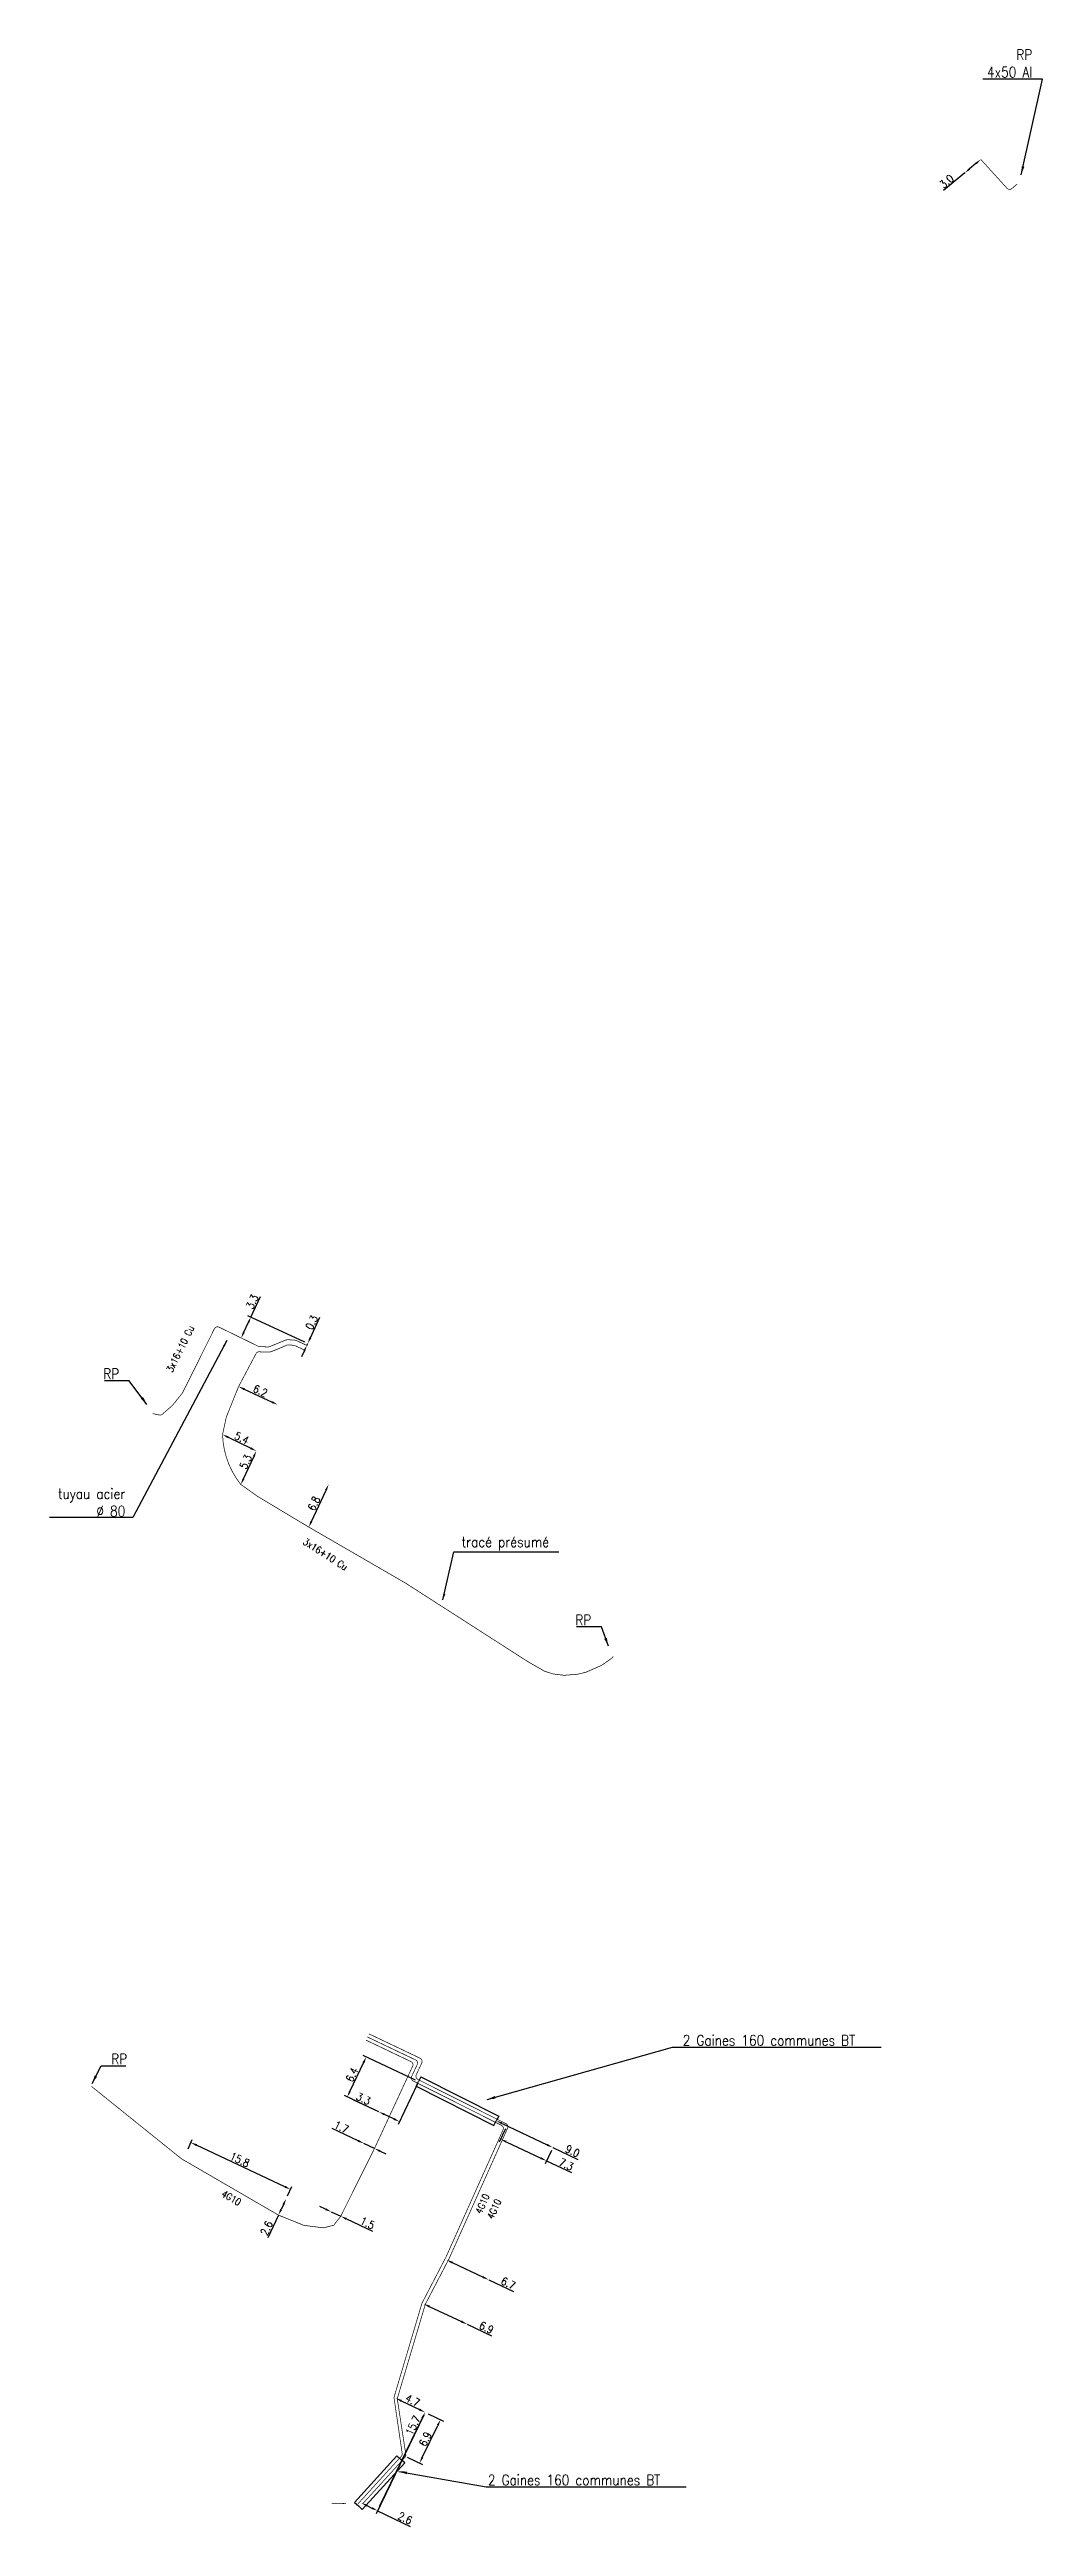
# Model space of a CAD drawing. Header units: millimetres. Extents: x 257011 to 257981, y 142997 to 144000.
# Drawn here: x 257592.6 to 257735.1, y 142996.8 to 143352.6 of the extents above; entities that cross this region are included whole.
import ezdxf
from ezdxf.enums import TextEntityAlignment as Align

# ---------------------------------------------------------------- set-up
doc = ezdxf.new("R2010")
doc.units = ezdxf.units.MM
doc.header["$PDMODE"] = 34
doc.linetypes.add('E_ST_Al', pattern=[2000, 1000, 1000])
doc.linetypes.add('E_ST_Cu', pattern=[2000, 1000, 1000])
doc.layers.get('DEFPOINTS').update_dxf_attribs({"linetype": 'CONTINUOUS'})
doc.layers.add('E_110', color=1, linetype='CONTINUOUS')
doc.layers.add('E_400', color=7, linetype='CONTINUOUS')
doc.styles.get("Standard").update_dxf_attribs({"font": 'romans.shx', "width": 0.85})
doc.dimstyles.get("Standard").update_dxf_attribs({"dimtxt": 1.5, "dimasz": 1.2, "dimexe": 0.625, "dimexo": 0.625, "dimgap": 0.25, "dimtad": 1, "dimdec": 1, "dimzin": 0, "dimdsep": 46, "dimtxsty": 'Standard', "dimcen": -0.5, "dimadec": 0, "dimazin": 0, "dimtfac": 1, "dimtdec": 1, "dimtmove": 0, "dimatfit": 3, "dimfxl": 0, "dimtolj": 1, "dimtzin": 0, "dimarcsym": 0})

# ---------------------------------------------------------------- blocks, each defined once
blk = doc.blocks.new('*D81')
at = {"layer": 'DEFPOINTS', "color": 0, "linetype": 'Continuous', "transparency": 16777216}
for p in [(257637.7, 143051.78), (257637.7, 143051.78), (257639.24, 143051.05)]:
    blk.add_point(p, dxfattribs=at)
at = {"layer": 'E_110', "color": 0, "linetype": 'Continuous', "lineweight": -2, "transparency": 16777216}
for p, q in [((257636.89, 143052.17), (257633.17, 143053.93)), ((257639.24, 143051.05), (257637.7, 143051.78)), ((257637.9, 143052.21), (257637.9, 143052.21)), ((257639.44, 143051.48), (257639.44, 143051.48)), ((257640.05, 143050.67), (257640.86, 143050.28))]:
    blk.add_line(p, q, dxfattribs=at)
at = {"layer": 'E_110', "color": 0, "linetype": 'Continuous', "transparency": 16777216}
for points in [[(257636.95, 143052.3), (257636.82, 143052.03), (257637.7, 143051.78)], [(257640.11, 143050.8), (257639.98, 143050.53), (257639.24, 143051.05)]]:
    blk.add_solid(points, dxfattribs=at)
at = {"layer": 'E_110', "color": 0, "linetype": 'Continuous', "transparency": 16777216, "insert": (257634.5, 143054.13), "char_height": 1.125, "attachment_point": 5, "rotation": 334.6002}
blk.add_mtext('\\A1;1.7', dxfattribs=at)
blk = doc.blocks.new('*D82')
at = {"layer": 'DEFPOINTS', "color": 0, "linetype": 'Continuous', "transparency": 16777216}
for p in [(257645.54, 143060.65), (257639.85, 143056.32), (257639.85, 143056.32)]:
    blk.add_point(p, dxfattribs=at)
at = {"layer": 'E_110', "color": 0, "linetype": 'Continuous', "lineweight": -2, "transparency": 16777216}
for p, q in [((257639.85, 143056.32), (257636.25, 143058.01)), ((257645.34, 143060.22), (257642.63, 143054.49)), ((257642.02, 143055.29), (257640.66, 143055.93))]:
    blk.add_line(p, q, dxfattribs=at)
at = {"layer": 'E_110', "color": 0, "linetype": 'Continuous', "transparency": 16777216}
for points in [[(257640.73, 143056.07), (257640.6, 143055.8), (257639.85, 143056.32)], [(257642.08, 143055.43), (257641.95, 143055.16), (257642.83, 143054.91)]]:
    blk.add_solid(points, dxfattribs=at)
at = {"layer": 'E_110', "color": 0, "linetype": 'Continuous', "transparency": 16777216, "insert": (257637.65, 143058.19), "char_height": 1.125, "attachment_point": 5, "rotation": 334.7363}
blk.add_mtext('\\A1;3.3', dxfattribs=at)
blk = doc.blocks.new('*D83')
at = {"layer": 'DEFPOINTS', "color": 0, "linetype": 'Continuous', "transparency": 16777216}
for p in [(257635.33, 143058.46), (257645.54, 143060.65), (257639.85, 143056.32)]:
    blk.add_point(p, dxfattribs=at)
at = {"layer": 'E_110', "color": 0, "linetype": 'Continuous', "lineweight": -2, "transparency": 16777216}
for p, q in [((257637.66, 143063.38), (257635.71, 143059.27)), ((257645.12, 143060.85), (257637.62, 143064.4)), ((257639.42, 143056.52), (257634.91, 143058.66))]:
    blk.add_line(p, q, dxfattribs=at)
at = {"layer": 'E_110', "color": 0, "linetype": 'Continuous', "transparency": 16777216}
for points in [[(257637.53, 143063.45), (257637.8, 143063.32), (257638.05, 143064.2)], [(257635.58, 143059.34), (257635.85, 143059.21), (257635.33, 143058.46)]]:
    blk.add_solid(points, dxfattribs=at)
at = {"layer": 'E_110', "color": 0, "linetype": 'Continuous', "transparency": 16777216, "insert": (257636.01, 143061.65), "char_height": 1.125, "attachment_point": 5, "rotation": 64.6554}
blk.add_mtext('\\A1;6.4', dxfattribs=at)
blk = doc.blocks.new('*D84')
at = {"layer": 'DEFPOINTS', "color": 0, "linetype": 'Continuous', "transparency": 16777216}
for p in [(257656.73, 143055.03), (257664.82, 143051.19), (257664.82, 143051.19)]:
    blk.add_point(p, dxfattribs=at)
at = {"layer": 'E_110', "color": 0, "linetype": 'Continuous', "lineweight": -2, "transparency": 16777216}
for p, q in [((257657.54, 143054.64), (257664.01, 143051.57)), ((257664.82, 143051.19), (257668.41, 143049.49))]:
    blk.add_line(p, q, dxfattribs=at)
at = {"layer": 'E_110', "color": 0, "linetype": 'Continuous', "transparency": 16777216}
for points in [[(257657.6, 143054.78), (257657.48, 143054.5), (257656.73, 143055.03)], [(257664.07, 143051.71), (257663.94, 143051.44), (257664.82, 143051.19)]]:
    blk.add_solid(points, dxfattribs=at)
at = {"layer": 'E_110', "color": 0, "linetype": 'Continuous', "transparency": 16777216, "insert": (257667.66, 143050.67), "char_height": 1.125, "attachment_point": 5, "rotation": 334.6363}
blk.add_mtext('\\A1;9.0', dxfattribs=at)
blk = doc.blocks.new('*D85')
at = {"layer": 'DEFPOINTS', "color": 0, "linetype": 'Continuous', "transparency": 16777216}
for p in [(257658.22, 143054.31), (257664.82, 143051.19), (257663.92, 143049.28)]:
    blk.add_point(p, dxfattribs=at)
at = {"layer": 'E_110', "color": 0, "linetype": 'Continuous', "lineweight": -2, "transparency": 16777216}
for p, q in [((257658.02, 143053.89), (257657.12, 143051.98)), ((257658.13, 143052.02), (257663.1, 143049.66)), ((257664.62, 143050.76), (257663.72, 143048.85)), ((257663.92, 143049.28), (257667.51, 143047.58))]:
    blk.add_line(p, q, dxfattribs=at)
at = {"layer": 'E_110', "color": 0, "linetype": 'Continuous', "transparency": 16777216}
for points in [[(257658.2, 143052.15), (257658.07, 143051.88), (257657.32, 143052.4)], [(257663.17, 143049.8), (257663.04, 143049.53), (257663.92, 143049.28)]]:
    blk.add_solid(points, dxfattribs=at)
at = {"layer": 'E_110', "color": 0, "linetype": 'Continuous', "transparency": 16777216, "insert": (257666.76, 143048.76), "char_height": 1.125, "attachment_point": 5, "rotation": 334.6736}
blk.add_mtext('\\A1;7.3', dxfattribs=at)
blk = doc.blocks.new('*D86')
at = {"layer": 'DEFPOINTS', "color": 0, "linetype": 'Continuous', "transparency": 16777216}
for p in [(257649.57, 143035.05), (257655.63, 143032.19), (257655.63, 143032.19)]:
    blk.add_point(p, dxfattribs=at)
at = {"layer": 'E_110', "color": 0, "linetype": 'Continuous', "lineweight": -2, "transparency": 16777216}
for p, q in [((257650.38, 143034.66), (257654.82, 143032.57)), ((257655.63, 143032.19), (257659.18, 143030.51))]:
    blk.add_line(p, q, dxfattribs=at)
at = {"layer": 'E_110', "color": 0, "linetype": 'Continuous', "transparency": 16777216}
for points in [[(257650.45, 143034.8), (257650.32, 143034.53), (257649.57, 143035.05)], [(257654.88, 143032.71), (257654.75, 143032.44), (257655.63, 143032.19)]]:
    blk.add_solid(points, dxfattribs=at)
at = {"layer": 'E_110', "color": 0, "linetype": 'Continuous', "transparency": 16777216, "insert": (257658.44, 143031.69), "char_height": 1.125, "attachment_point": 5, "rotation": 334.7206}
blk.add_mtext('\\A1;6.7', dxfattribs=at)
blk = doc.blocks.new('*D87')
at = {"layer": 'DEFPOINTS', "color": 0, "linetype": 'Continuous', "transparency": 16777216}
for p in [(257646.29, 143028.74), (257652.53, 143025.8), (257652.53, 143025.8)]:
    blk.add_point(p, dxfattribs=at)
at = {"layer": 'E_110', "color": 0, "linetype": 'Continuous', "lineweight": -2, "transparency": 16777216}
for p, q in [((257647.1, 143028.36), (257651.72, 143026.18)), ((257652.53, 143025.8), (257656.03, 143024.15))]:
    blk.add_line(p, q, dxfattribs=at)
at = {"layer": 'E_110', "color": 0, "linetype": 'Continuous', "transparency": 16777216}
for points in [[(257647.17, 143028.49), (257647.04, 143028.22), (257646.29, 143028.74)], [(257651.78, 143026.32), (257651.65, 143026.05), (257652.53, 143025.8)]]:
    blk.add_solid(points, dxfattribs=at)
at = {"layer": 'E_110', "color": 0, "linetype": 'Continuous', "transparency": 16777216, "insert": (257655.31, 143025.32), "char_height": 1.125, "attachment_point": 5, "rotation": 334.7531}
blk.add_mtext('\\A1;6.9', dxfattribs=at)
blk = doc.blocks.new('*D88')
at = {"layer": 'DEFPOINTS', "color": 0, "linetype": 'Continuous', "transparency": 16777216}
for p in [(257642.27, 143015.2), (257646.5, 143013.15), (257646.5, 143013.15)]:
    blk.add_point(p, dxfattribs=at)
at = {"layer": 'E_110', "color": 0, "linetype": 'Continuous', "lineweight": -2, "transparency": 16777216}
for p, q in [((257642.06, 143014.77), (257642.06, 143014.77)), ((257643.08, 143014.8), (257645.69, 143013.54)), ((257646.3, 143012.73), (257646.3, 143012.73))]:
    blk.add_line(p, q, dxfattribs=at)
at = {"layer": 'E_110', "color": 0, "linetype": 'Continuous', "transparency": 16777216}
for points in [[(257643.14, 143014.94), (257643.01, 143014.67), (257642.27, 143015.2)], [(257645.75, 143013.68), (257645.62, 143013.41), (257646.5, 143013.15)]]:
    blk.add_solid(points, dxfattribs=at)
at = {"layer": 'E_110', "color": 0, "linetype": 'Continuous', "transparency": 16777216, "insert": (257644.71, 143014.85), "char_height": 1.125, "attachment_point": 5, "rotation": 334.204}
blk.add_mtext('\\A1;4.7', dxfattribs=at)
blk = doc.blocks.new('*D89')
at = {"layer": 'DEFPOINTS', "color": 0, "linetype": 'Continuous', "transparency": 16777216}
for p in [(257646.5, 143013.15), (257637.34, 143000.14), (257639.68, 142999.01)]:
    blk.add_point(p, dxfattribs=at)
at = {"layer": 'E_110', "color": 0, "linetype": 'Continuous', "lineweight": -2, "transparency": 16777216}
for p, q in [((257646.3, 143012.73), (257639.48, 142998.59)), ((257638.15, 142999.75), (257638.87, 142999.4)), ((257639.68, 142999.01), (257644.36, 142996.75))]:
    blk.add_line(p, q, dxfattribs=at)
at = {"layer": 'E_110', "color": 0, "linetype": 'Continuous', "transparency": 16777216}
for points in [[(257638.22, 142999.88), (257638.09, 142999.61), (257637.34, 143000.14)], [(257638.94, 142999.53), (257638.81, 142999.26), (257639.68, 142999.01)]]:
    blk.add_solid(points, dxfattribs=at)
at = {"layer": 'E_110', "color": 0, "linetype": 'Continuous', "transparency": 16777216, "insert": (257643.62, 142997.95), "char_height": 1.125, "attachment_point": 5, "rotation": 334.2675}
blk.add_mtext('\\A1;2.6', dxfattribs=at)
blk = doc.blocks.new('*D90')
at = {"layer": 'DEFPOINTS', "color": 0, "linetype": 'Continuous', "transparency": 16777216}
for p in [(257646.5, 143013.15), (257646.5, 143013.15), (257639.68, 142999.01)]:
    blk.add_point(p, dxfattribs=at)
at = {"layer": 'E_110', "color": 0, "linetype": 'Continuous', "lineweight": -2, "transparency": 16777216}
blk.add_line((257640.07, 142999.82), (257646.11, 143012.34), dxfattribs=at)
at = {"layer": 'E_110', "color": 0, "linetype": 'Continuous', "transparency": 16777216}
for points in [[(257645.97, 143012.41), (257646.24, 143012.28), (257646.5, 143013.15)], [(257639.94, 142999.88), (257640.21, 142999.75), (257639.68, 142999.01)]]:
    blk.add_solid(points, dxfattribs=at)
at = {"layer": 'E_110', "color": 0, "linetype": 'Continuous', "transparency": 16777216, "insert": (257644.77, 143011.28), "char_height": 1.125, "attachment_point": 5, "rotation": 64.2675}
blk.add_mtext('\\A1;15.7', dxfattribs=at)
blk = doc.blocks.new('*D91')
at = {"layer": 'DEFPOINTS', "color": 0, "linetype": 'Continuous', "transparency": 16777216}
for p in [(257646.5, 143013.15), (257648.71, 143012.09), (257643.5, 143006.94)]:
    blk.add_point(p, dxfattribs=at)
at = {"layer": 'E_110', "color": 0, "linetype": 'Continuous', "lineweight": -2, "transparency": 16777216}
for p, q in [((257646.92, 143012.95), (257649.13, 143011.88)), ((257646.1, 143006.68), (257648.32, 143011.28)), ((257643.93, 143006.73), (257646.13, 143005.67))]:
    blk.add_line(p, q, dxfattribs=at)
at = {"layer": 'E_110', "color": 0, "linetype": 'Continuous', "transparency": 16777216}
for points in [[(257648.18, 143011.34), (257648.45, 143011.21), (257648.71, 143012.09)], [(257645.97, 143006.75), (257646.24, 143006.62), (257645.71, 143005.87)]]:
    blk.add_solid(points, dxfattribs=at)
at = {"layer": 'E_110', "color": 0, "linetype": 'Continuous', "transparency": 16777216, "insert": (257646.53, 143009.31), "char_height": 1.125, "attachment_point": 5, "rotation": 64.2675}
blk.add_mtext('\\A1;6.9', dxfattribs=at)
blk = doc.blocks.new('*D92')
at = {"layer": 'DEFPOINTS', "color": 0, "linetype": 'Continuous', "transparency": 16777216}
for p in [(257612.27, 143050.57), (257612.89, 143051.9), (257626.55, 143043.82)]:
    blk.add_point(p, dxfattribs=at)
at = {"layer": 'E_110', "color": 0, "linetype": 'Continuous', "lineweight": -2, "transparency": 16777216}
for p, q in [((257612.47, 143050.99), (257613.09, 143052.33)), ((257626.37, 143045.55), (257613.71, 143051.52)), ((257626.75, 143044.25), (257627.39, 143045.59))]:
    blk.add_line(p, q, dxfattribs=at)
at = {"layer": 'E_110', "color": 0, "linetype": 'Continuous', "transparency": 16777216}
for points in [[(257613.77, 143051.66), (257613.65, 143051.38), (257612.89, 143051.9)], [(257626.44, 143045.69), (257626.31, 143045.42), (257627.19, 143045.17)]]:
    blk.add_solid(points, dxfattribs=at)
at = {"layer": 'E_110', "color": 0, "linetype": 'Continuous', "transparency": 16777216, "insert": (257619.9, 143049.43), "char_height": 1.125, "attachment_point": 5, "rotation": 334.7689}
blk.add_mtext('\\A1;15.8', dxfattribs=at)
blk = doc.blocks.new('*D93')
at = {"layer": 'DEFPOINTS', "color": 0, "linetype": 'Continuous', "transparency": 16777216}
for p in [(257626.55, 143043.82), (257626.55, 143043.82), (257625.45, 143041.47)]:
    blk.add_point(p, dxfattribs=at)
at = {"layer": 'E_110', "color": 0, "linetype": 'Continuous', "lineweight": -2, "transparency": 16777216}
for p, q in [((257625.45, 143041.47), (257623.91, 143038.22)), ((257626.17, 143043.01), (257625.83, 143042.29))]:
    blk.add_line(p, q, dxfattribs=at)
at = {"layer": 'E_110', "color": 0, "linetype": 'Continuous', "transparency": 16777216}
for points in [[(257626.03, 143043.07), (257626.31, 143042.95), (257626.55, 143043.82)], [(257625.69, 143042.35), (257625.96, 143042.22), (257625.45, 143041.47)]]:
    blk.add_solid(points, dxfattribs=at)
at = {"layer": 'E_110', "color": 0, "linetype": 'Continuous', "transparency": 16777216, "insert": (257623.74, 143039.61), "char_height": 1.125, "attachment_point": 5, "rotation": 64.7689}
blk.add_mtext('\\A1;2.6', dxfattribs=at)
blk = doc.blocks.new('*D94')
at = {"layer": 'DEFPOINTS', "color": 0, "linetype": 'Continuous', "transparency": 16777216}
for p in [(257633.03, 143041.95), (257633.03, 143041.95), (257634.39, 143041.31)]:
    blk.add_point(p, dxfattribs=at)
at = {"layer": 'E_110', "color": 0, "linetype": 'Continuous', "lineweight": -2, "transparency": 16777216}
for p, q in [((257632.22, 143042.33), (257631.4, 143042.71)), ((257633.03, 143041.95), (257634.39, 143041.31)), ((257635.2, 143040.93), (257638.93, 143039.19))]:
    blk.add_line(p, q, dxfattribs=at)
at = {"layer": 'E_110', "color": 0, "linetype": 'Continuous', "transparency": 16777216}
for points in [[(257632.28, 143042.47), (257632.15, 143042.2), (257633.03, 143041.95)], [(257635.27, 143041.07), (257635.14, 143040.8), (257634.39, 143041.31)]]:
    blk.add_solid(points, dxfattribs=at)
at = {"layer": 'E_110', "color": 0, "linetype": 'Continuous', "transparency": 16777216, "insert": (257638.23, 143040.34), "char_height": 1.125, "attachment_point": 5, "rotation": 334.9103}
blk.add_mtext('\\A1;1.5', dxfattribs=at)
blk = doc.blocks.new('*D95')
at = {"layer": 'DEFPOINTS', "color": 0, "linetype": 'Continuous', "transparency": 16777216}
for p in [(257629.53, 143166.41), (257629.65, 143166.69), (257629.65, 143166.69)]:
    blk.add_point(p, dxfattribs=at)
at = {"layer": 'E_110', "color": 0, "linetype": 'Continuous', "lineweight": -2, "transparency": 16777216}
for p, q in [((257630.03, 143167.5), (257631.41, 143170.48)), ((257629.15, 143165.6), (257628.77, 143164.78)), ((257629.53, 143166.41), (257629.65, 143166.69))]:
    blk.add_line(p, q, dxfattribs=at)
at = {"layer": 'E_110', "color": 0, "linetype": 'Continuous', "transparency": 16777216}
for points in [[(257629.01, 143165.66), (257629.28, 143165.53), (257629.53, 143166.41)], [(257629.9, 143167.57), (257630.17, 143167.44), (257629.65, 143166.69)]]:
    blk.add_solid(points, dxfattribs=at)
at = {"layer": 'E_110', "color": 0, "linetype": 'Continuous', "transparency": 16777216, "insert": (257630.23, 143169.71), "char_height": 1.125, "attachment_point": 5, "rotation": 65.1204}
blk.add_mtext('\\A1;0.3', dxfattribs=at)
blk = doc.blocks.new('*D96')
at = {"layer": 'DEFPOINTS', "color": 0, "linetype": 'Continuous', "transparency": 16777216}
for p in [(257621.49, 143170.47), (257620.1, 143167.48), (257629.65, 143166.69)]:
    blk.add_point(p, dxfattribs=at)
at = {"layer": 'E_110', "color": 0, "linetype": 'Continuous', "lineweight": -2, "transparency": 16777216}
for p, q in [((257621.49, 143170.47), (257622.87, 143173.45)), ((257620.48, 143168.29), (257621.11, 143169.66)), ((257629.23, 143166.88), (257621.07, 143170.67))]:
    blk.add_line(p, q, dxfattribs=at)
at = {"layer": 'E_110', "color": 0, "linetype": 'Continuous', "transparency": 16777216}
for points in [[(257620.35, 143168.36), (257620.62, 143168.23), (257620.1, 143167.48)], [(257620.98, 143169.72), (257621.25, 143169.59), (257621.49, 143170.47)]]:
    blk.add_solid(points, dxfattribs=at)
at = {"layer": 'E_110', "color": 0, "linetype": 'Continuous', "transparency": 16777216, "insert": (257621.69, 143172.68), "char_height": 1.125, "attachment_point": 5, "rotation": 65.1204}
blk.add_mtext('\\A1;3.3', dxfattribs=at)
blk = doc.blocks.new('*D97')
at = {"layer": 'DEFPOINTS', "color": 0, "linetype": 'Continuous', "transparency": 16777216}
for p in [(257726.26, 143336.77), (257723.96, 143334.84), (257723.96, 143334.84)]:
    blk.add_point(p, dxfattribs=at)
at = {"layer": 'E_110', "color": 0, "linetype": 'Continuous', "lineweight": -2, "transparency": 16777216}
for p, q in [((257725.57, 143336.19), (257724.65, 143335.42)), ((257723.96, 143334.84), (257720.92, 143332.29))]:
    blk.add_line(p, q, dxfattribs=at)
at = {"layer": 'E_110', "color": 0, "linetype": 'Continuous', "transparency": 16777216}
for points in [[(257724.56, 143335.53), (257724.75, 143335.3), (257723.96, 143334.84)], [(257725.48, 143336.3), (257725.67, 143336.07), (257726.26, 143336.77)]]:
    blk.add_solid(points, dxfattribs=at)
at = {"layer": 'E_110', "color": 0, "linetype": 'Continuous', "transparency": 16777216, "insert": (257721.35, 143333.62), "char_height": 1.125, "attachment_point": 5, "rotation": 40.0293}
blk.add_mtext('\\A1;3.0', dxfattribs=at)
blk = doc.blocks.new('*D98')
at = {"layer": 'DEFPOINTS', "color": 0, "linetype": 'Continuous', "transparency": 16777216}
for p in [(257617.43, 143153.61), (257622.28, 143151.24), (257622.28, 143151.24)]:
    blk.add_point(p, dxfattribs=at)
at = {"layer": 'E_110', "color": 0, "linetype": 'Continuous', "lineweight": -2, "transparency": 16777216}
for p, q in [((257617.22, 143153.19), (257617.22, 143153.19)), ((257618.24, 143153.22), (257621.47, 143151.64)), ((257622.07, 143150.82), (257622.07, 143150.82))]:
    blk.add_line(p, q, dxfattribs=at)
at = {"layer": 'E_110', "color": 0, "linetype": 'Continuous', "transparency": 16777216}
for points in [[(257618.3, 143153.35), (257618.17, 143153.08), (257617.43, 143153.61)], [(257621.54, 143151.77), (257621.4, 143151.5), (257622.28, 143151.24)]]:
    blk.add_solid(points, dxfattribs=at)
at = {"layer": 'E_110', "color": 0, "linetype": 'Continuous', "transparency": 16777216, "insert": (257620.18, 143153.1), "char_height": 1.125, "attachment_point": 5, "rotation": 333.9393}
blk.add_mtext('\\A1;5.4', dxfattribs=at)
blk = doc.blocks.new('*D99')
at = {"layer": 'DEFPOINTS', "color": 0, "linetype": 'Continuous', "transparency": 16777216}
for p in [(257622.28, 143151.24), (257622.28, 143151.24), (257620.05, 143146.43)]:
    blk.add_point(p, dxfattribs=at)
at = {"layer": 'E_110', "color": 0, "linetype": 'Continuous', "lineweight": -2, "transparency": 16777216}
for p, q in [((257620.43, 143147.25), (257621.9, 143150.42)), ((257621.85, 143151.44), (257621.85, 143151.44)), ((257619.63, 143146.63), (257619.63, 143146.63))]:
    blk.add_line(p, q, dxfattribs=at)
at = {"layer": 'E_110', "color": 0, "linetype": 'Continuous', "transparency": 16777216}
for points in [[(257621.76, 143150.49), (257622.04, 143150.36), (257622.28, 143151.24)], [(257620.3, 143147.31), (257620.57, 143147.18), (257620.05, 143146.43)]]:
    blk.add_solid(points, dxfattribs=at)
at = {"layer": 'E_110', "color": 0, "linetype": 'Continuous', "transparency": 16777216, "insert": (257620.74, 143149.69), "char_height": 1.125, "attachment_point": 5, "rotation": 65.1985}
blk.add_mtext('\\A1;5.3', dxfattribs=at)
blk = doc.blocks.new('*D100')
at = {"layer": 'DEFPOINTS', "color": 0, "linetype": 'Continuous', "transparency": 16777216}
for p in [(257632.66, 143146.45), (257632.66, 143146.45), (257629.81, 143140.31)]:
    blk.add_point(p, dxfattribs=at)
at = {"layer": 'E_110', "color": 0, "linetype": 'Continuous', "lineweight": -2, "transparency": 16777216}
blk.add_line((257630.19, 143141.13), (257632.28, 143145.63), dxfattribs=at)
at = {"layer": 'E_110', "color": 0, "linetype": 'Continuous', "transparency": 16777216}
for points in [[(257632.14, 143145.69), (257632.41, 143145.57), (257632.66, 143146.45)], [(257630.05, 143141.19), (257630.32, 143141.07), (257629.81, 143140.31)]]:
    blk.add_solid(points, dxfattribs=at)
at = {"layer": 'E_110', "color": 0, "linetype": 'Continuous', "transparency": 16777216, "insert": (257630.55, 143143.7), "char_height": 1.125, "attachment_point": 5, "rotation": 65.049}
blk.add_mtext('\\A1;6.8', dxfattribs=at)
blk = doc.blocks.new('*D101')
at = {"layer": 'DEFPOINTS', "color": 0, "linetype": 'Continuous', "transparency": 16777216}
for p in [(257619.73, 143160.5), (257625.35, 143157.89), (257625.35, 143157.89)]:
    blk.add_point(p, dxfattribs=at)
at = {"layer": 'E_110', "color": 0, "linetype": 'Continuous', "lineweight": -2, "transparency": 16777216}
blk.add_line((257620.54, 143160.12), (257624.53, 143158.27), dxfattribs=at)
at = {"layer": 'E_110', "color": 0, "linetype": 'Continuous', "transparency": 16777216}
for points in [[(257620.61, 143160.26), (257620.48, 143159.99), (257619.73, 143160.5)], [(257624.6, 143158.4), (257624.47, 143158.13), (257625.35, 143157.89)]]:
    blk.add_solid(points, dxfattribs=at)
at = {"layer": 'E_110', "color": 0, "linetype": 'Continuous', "transparency": 16777216, "insert": (257622.85, 143159.88), "char_height": 1.125, "attachment_point": 5, "rotation": 335.049}
blk.add_mtext('\\A1;6.2', dxfattribs=at)

msp = doc.modelspace()

# ---------------------------------------------------------------- linework, layer by layer
at = {"layer": 'E_110', "linetype": 'E_ST_Al', "const_width": 0.1, "flags": 128}
msp.add_lwpolyline([(257726.26, 143336.77), (257730.02, 143332.63, 0.400777), (257730.7, 143332.58), (257731.49, 143333.23)], format="xyb", dxfattribs=at)
at = {"layer": 'E_110', "linetype": 'E_ST_Cu', "const_width": 0.1, "flags": 128}
for points in [[(257607.4, 143156.61), (257608.35, 143156.41, 0.234732), (257608.78, 143156.52), (257610.22, 143157.77), (257611.67, 143159.57), (257616.26, 143168.8, -0.411866), (257616.93, 143169.03), (257621.13, 143166.98), (257622.5, 143166.31, 0.104641), (257622.8, 143166.23), (257623.92, 143166.19, 0.105451), (257624.23, 143166.25), (257625.41, 143166.73), (257626.34, 143167.12, -0.116811), (257626.91, 143167.22), (257627.67, 143167.18, -0.094138), (257628.12, 143167.06), (257629.53, 143166.41)], [(257629.21, 143165.73), (257627.81, 143166.38, 0.094138), (257627.63, 143166.43), (257626.86, 143166.48, 0.116811), (257626.63, 143166.44), (257625.7, 143166.03), (257624.51, 143165.55, -0.105451), (257623.89, 143165.44), (257622.77, 143165.49, -0.010485), (257622.71, 143165.49, 0.309385), (257622.22, 143165.21), (257619.73, 143160.5, 0.04409), (257619.73, 143160.5), (257617.96, 143156.1, 0.085494), (257617.96, 143156.1), (257617.43, 143153.61, 0.16335), (257620.05, 143146.43), (257620.05, 143146.43, 0.07265), (257620.05, 143146.43), (257622.47, 143144.71, 0.023413), (257622.47, 143144.71), (257629.81, 143140.31), (257643.75, 143132.23), (257661.28, 143120.96), (257663.64, 143119.61), (257664.85, 143119.22), (257666.44, 143119.02), (257668.38, 143119.17), (257669.58, 143119.46), (257671.82, 143120.44), (257673.3, 143121.48, 0.141198), (257673.49, 143121.73), (257673.49, 143121.73)], [(257638, 143066.62), (257644.47, 143063.53, -0.410659), (257644.71, 143062.87), (257639.24, 143051.06, -0.00704), (257639.23, 143051.05), (257634.39, 143041.31), (257633.39, 143040.03), (257631.94, 143039.65), (257629.11, 143040), (257625.45, 143041.48), (257611.53, 143049.57), (257598.61, 143059.97)], [(257636.86, 143000), (257643.08, 143006.84, 0.22463), (257643.21, 143007.25), (257642.05, 143015.16, -0.108945), (257642.06, 143015.38), (257646.04, 143028.79, -0.047872), (257646.08, 143028.88), (257649.5, 143035.46, 0.014661), (257649.51, 143035.48), (257657.69, 143053.73, 0.401233), (257657.46, 143054.38), (257644.8, 143060.74, -0.40481), (257644.57, 143061.4), (257645.37, 143063.11, 0.410659), (257645.13, 143063.77), (257638.21, 143067.07)], [(257638.43, 143067.52), (257645.79, 143064.01, -0.410659), (257646.03, 143063.35), (257645.23, 143061.63, 0.40481), (257645.46, 143060.97), (257658.11, 143054.61, -0.401233), (257658.34, 143053.96), (257649.96, 143035.26, -0.014661), (257649.95, 143035.24), (257646.54, 143028.69, 0.047872), (257646.51, 143028.6), (257642.54, 143015.23, 0.110461), (257642.52, 143015.01), (257643.73, 143007.09, -0.226204), (257643.61, 143006.68), (257637.53, 143000)], [(257633.08, 143000), (257633.23, 143000.05, -0.078131), (257633.46, 143000.08), (257634.85, 143000.05, -0.057557), (257635.02, 143000.03), (257635.13, 143000)]]:
    msp.add_lwpolyline(points, format="xyb", dxfattribs=at)
at = {"layer": 'E_400', "color": 7, "linetype": 'CONTINUOUS'}
for p, q in [((257645.87, 143061.32), (257645.54, 143060.65)), ((257645.87, 143061.32), (257657.06, 143055.7)), ((257645.2, 143059.98), (257645.54, 143060.65)), ((257645.2, 143059.98), (257656.38, 143054.36)), ((257656.38, 143054.36), (257656.72, 143055.03)), ((257657.06, 143055.7), (257656.72, 143055.03)), ((257636.37, 143000.21), (257642.46, 143006.9)), ((257637.48, 142999.2), (257643.57, 143005.89)), ((257642.46, 143006.9), (257643.01, 143006.39)), ((257643.57, 143005.89), (257643.01, 143006.39)), ((257636.37, 143000.21), (257636.92, 142999.7)), ((257637.48, 142999.2), (257636.92, 142999.7))]:
    msp.add_line(p, q, dxfattribs=at)

# ---------------------------------------------------------------- texts
at = {"layer": 'E_110', "linetype": 'Continuous', "width": 0.85}
for rotation, p in [(63.7831, (257610.21, 143162.45)), (327.3553, (257628.87, 143137.94))]:
    msp.add_text('3x16+10 Cu', height=1, rotation=rotation, dxfattribs=at).set_placement(p)
for rotation, p in [(329.8215, (257618.69, 143043.95)), (65.8653, (257654.73, 143043.1)), (65.8653, (257656.42, 143042.36))]:
    msp.add_text('4G10', height=1, rotation=rotation, dxfattribs=at).set_placement(p, align=Align.MIDDLE)
at = {"layer": 'E_110', "linetype": 'Continuous', "char_height": 1.5}
for s, insert, attachment_point in [('RP\\P4x50 Al ', (257733.66, 143348.56), 9), ('RP', (257602.59, 143162.33), 6), ('tracé présumé', (257651.73, 143136.93), 7), ('RP', (257670.37, 143126.97), 6), ('RP', (257601.44, 143063.16), 7)]:
    msp.add_mtext(s, dxfattribs=dict(at, insert=insert, attachment_point=attachment_point))
at = {"layer": 'E_400', "linetype": 'Continuous', "insert": (257603.47, 143141.85), "char_height": 1.5, "attachment_point": 9}
msp.add_mtext('tuyau acier\\P%%c 80', dxfattribs=at)
at = {"layer": 'E_400', "linetype": 'E_ST_Al', "char_height": 1.5, "attachment_point": 7}
for insert in [(257683.48, 143065.84), (257655.51, 143002.68)]:
    msp.add_mtext('2 Gaines 160 communes BT', dxfattribs=dict(at, insert=insert))

# ---------------------------------------------------------------- dimensions: what is measured, and where the dimension line sits
at = {"layer": 'E_110', "linetype": 'Continuous'}
for base, p1, p2, angle, picture, middle in [((257723.96, 143334.84), (257726.26, 143336.77), (257723.96, 143334.84), 40.0293, '*D97', (257721.83, 143333.05)), ((257621.49, 143170.47), (257620.1, 143167.48), (257629.65, 143166.69), 245.1204, '*D96', (257622.37, 143172.37)), ((257629.65, 143166.69), (257629.53, 143166.41), (257629.65, 143166.69), 245.1204, '*D95', (257630.91, 143169.4)), ((257625.35, 143157.89), (257619.73, 143160.5), (257625.35, 143157.89), 155.049, '*D101', (257622.54, 143159.2)), ((257622.28, 143151.24), (257617.43, 143153.61), (257622.28, 143151.24), 153.9393, '*D98', (257619.85, 143152.43)), ((257622.28, 143151.24), (257620.05, 143146.43), (257622.28, 143151.24), 245.1985, '*D99', (257621.42, 143149.38)), ((257632.66, 143146.45), (257629.81, 143140.31), (257632.66, 143146.45), 245.049, '*D100', (257631.23, 143143.38)), ((257635.3294, 143058.4585), (257645.5406, 143060.6483), (257639.8481, 143056.3182), 64.6554, '*D83', (257636.6885, 143061.3279)), ((257639.85, 143056.32), (257645.54, 143060.65), (257639.85, 143056.32), 334.7363, '*D82', (257637.33, 143057.51)), ((257637.7, 143051.78), (257639.24, 143051.05), (257637.7, 143051.78), 334.6002, '*D81', (257634.18, 143053.45)), ((257664.82, 143051.19), (257656.73, 143055.03), (257664.82, 143051.19), 154.6363, '*D84', (257667.34, 143049.99)), ((257663.92, 143049.28), (257658.22, 143054.31), (257664.82, 143051.19), 154.6736, '*D85', (257666.44, 143048.09)), ((257612.89, 143051.9), (257626.55, 143043.82), (257612.27, 143050.57), 334.7689, '*D92', (257619.58, 143048.75)), ((257626.55, 143043.82), (257625.45, 143041.47), (257626.55, 143043.82), 244.7689, '*D93', (257624.42, 143039.29)), ((257633.03, 143041.95), (257634.39, 143041.31), (257633.03, 143041.95), 334.9103, '*D94', (257637.92, 143039.66)), ((257655.63, 143032.19), (257649.57, 143035.05), (257655.63, 143032.19), 154.7206, '*D86', (257658.12, 143031.01)), ((257652.53, 143025.8), (257646.29, 143028.74), (257652.53, 143025.8), 154.7531, '*D87', (257654.99, 143024.64)), ((257646.5, 143013.15), (257642.27, 143015.2), (257646.5, 143013.15), 154.204, '*D88', (257644.38, 143014.17)), ((257639.68, 142999.01), (257637.34, 143000.14), (257646.5, 143013.15), 154.2675, '*D89', (257643.29, 142997.27)), ((257646.5, 143013.15), (257639.68, 142999.01), (257646.5, 143013.15), 244.2675, '*D90', (257645.44, 143010.96)), ((257648.71, 143012.09), (257643.5, 143006.94), (257646.5, 143013.15), 244.2675, '*D91', (257647.21, 143008.98))]:
    dim = msp.add_linear_dim(base=base, p1=p1, p2=p2, angle=angle, dimstyle='Standard', override={"dimscale": 0.75}, dxfattribs=at)
    dim.commit()
    dim.dimension.update_dxf_attribs({"geometry": picture, "text_midpoint": middle, "dimtype": 160})

# ---------------------------------------------------------------- leaders
at = {"layer": 'E_110', "linetype": 'Continuous', "annotation_type": 0, "has_hookline": 1}
for points, hookline_direction, text_width in [([(257732.06, 143334.58), (257735.11, 143348.31), (257733.91, 143348.31)], 1, 7.1), ([(257606.57, 143157.93), (257604.04, 143161.33), (257602.84, 143161.33)], 1, 2.12), ([(257672.8, 143123.2), (257671.82, 143125.97), (257670.62, 143125.97)], 1, 2.12), ([(257598.69, 143060.37), (257599.99, 143062.91), (257601.19, 143062.91)], 0, 2.12)]:
    msp.add_leader(points, dimstyle='Standard', dxfattribs=dict(at, hookline_direction=hookline_direction, text_width=text_width))
at = {"layer": 'E_110', "linetype": 'Continuous', "annotation_type": 0, "has_hookline": 1, "hookline_direction": 0, "text_width": 13.96}
msp.add_leader([(257649.06, 143129.84), (257650.64, 143136.74), (257651.54, 143136.74)], dimstyle='Standard', override={"dimscale": 0.75}, dxfattribs=at)
at = {"layer": 'E_400', "linetype": 'Continuous', "annotation_type": 0, "has_hookline": 1, "hookline_direction": 1, "text_width": 10.87}
msp.add_leader([(257618.04, 143167.1), (257604.56, 143141.67), (257603.66, 143141.67)], dimstyle='Standard', override={"dimscale": 0.75}, dxfattribs=at)
at = {"layer": 'E_400', "linetype": 'E_ST_Al', "annotation_type": 0, "has_hookline": 1, "hookline_direction": 0, "text_width": 28.47}
for points in [[(257655.39, 143058.07), (257682.03, 143065.59), (257683.23, 143065.59)], [(257642.71, 143004.66), (257655.26, 143002.43)]]:
    msp.add_leader(points, dimstyle='Standard', dxfattribs=at)

doc.saveas('drawing.dxf')
